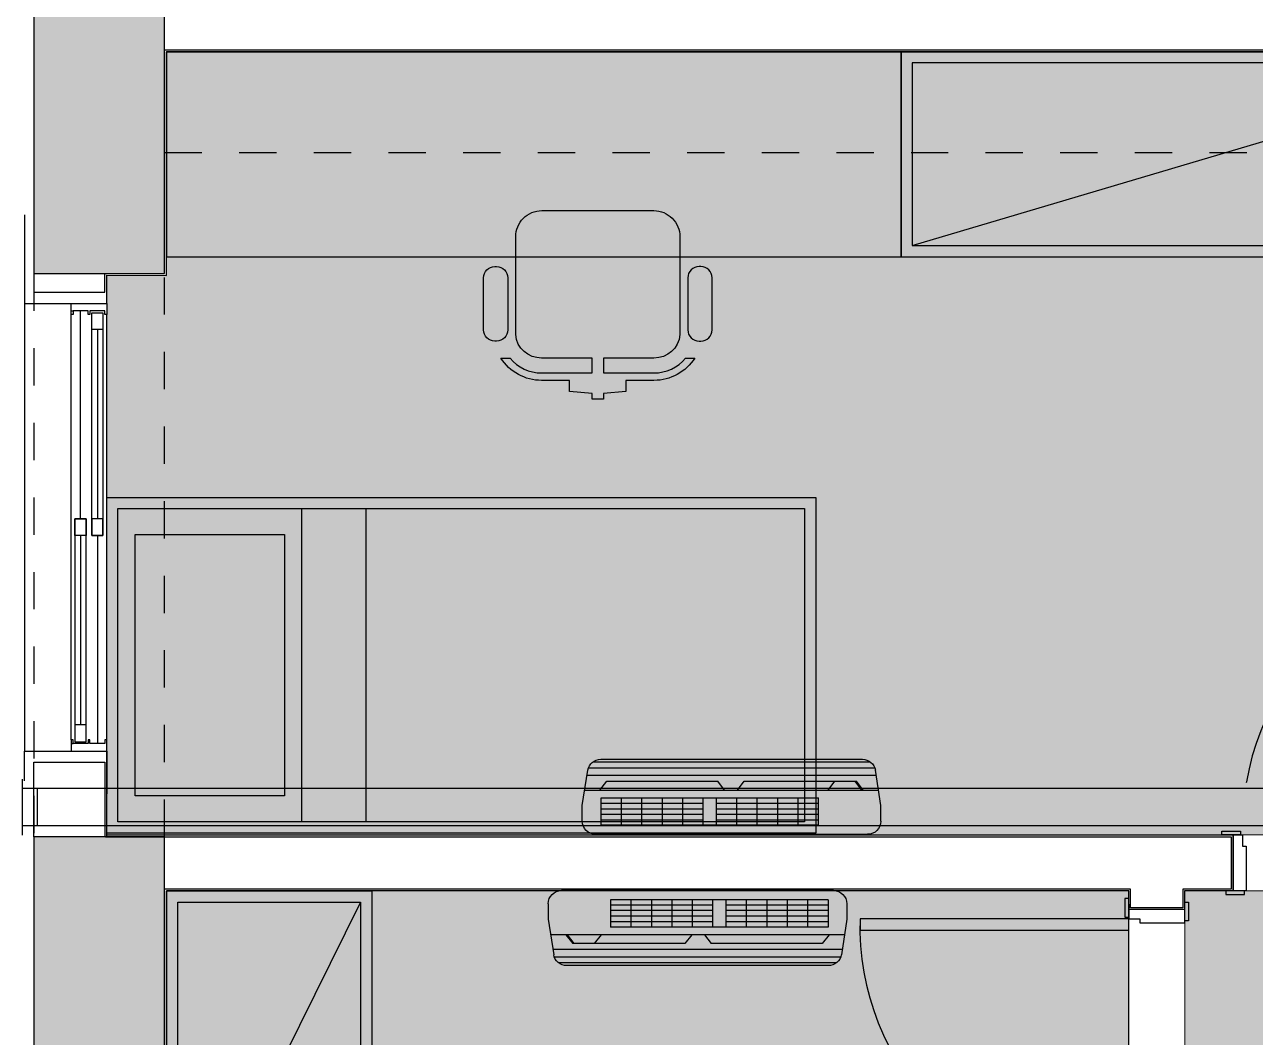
# Model space of a CAD drawing. Header units: metres. Extents: x -154 to 570, y -18 to 184.
# Drawn here: x -21.405 to -18.107, y 0.482 to 3.198 of the extents above; entities that cross this region are included whole.
import ezdxf
from ezdxf.xclip import XClip

# ---------------------------------------------------------------- set-up
doc = ezdxf.new("R2010")
doc.units = ezdxf.units.M
doc.header["$XCLIPFRAME"] = 0
for name, pattern in [('PUC TORRE B$0$DASHEDX2', [1.5, 1, -0.5]), ('PUC$0$DASHEDX2', [1.5, 1, -0.5]), ('PUC$0$HIDDEN2', [0.1875, 0.125, -0.0625])]:
    doc.linetypes.add(name, pattern=pattern)
for name, color, linetype in [('ARQ-AUX', 7, 'Continuous'), ('PUC TORRE B$0$1', 232, 'PUC TORRE B$0$DASHEDX2'), ('PUC TORRE B$0$4', 2, 'Continuous'), ('PUC$0$ARQ-ALV ACAB', 4, 'Continuous'), ('PUC$0$ARQ-ALV OSSO', 5, 'Continuous'), ('PUC$0$ARQ-AUX', 7, 'Continuous'), ('PUC$0$ARQ-AUX1 @ 1', 1, 'Continuous'), ('PUC$0$ARQ-CAX @ 1', 1, 'Continuous'), ('PUC$0$ARQ-ENCH', 1, 'Continuous'), ('PUC$0$ARQ-MOB', 7, 'Continuous'), ('PUC$0$ARQ-PRJ', 7, 'PUC$0$DASHEDX2'), ('PUC$0$MAUROAMARELO', 162, 'Continuous')]:
    doc.layers.add(name, color=color, linetype=linetype)
doc.layers.add('PUC$0$ARQ-FORRO', color=9, linetype='Continuous', lineweight=5)

# ---------------------------------------------------------------- blocks, each defined once
blk = doc.blocks.new('*U1683')
for points in [[(0, 0), (0, 0.72), (-0.03, 0.72), (-0.03, 0)], [(-0.775, 0.01), (-0.725, 0.01), (-0.725, 0), (-0.775, 0)], [(0.055, 0.01), (0.005, 0.01), (0.005, 0), (0.055, 0)], [(-0.765, -0.16), (-0.715, -0.16), (-0.715, -0.15), (-0.765, -0.15)], [(0.045, -0.16), (-0.005, -0.16), (-0.005, -0.15), (0.045, -0.15)]]:
    blk.add_lwpolyline(points, close=True)
for points in [[(-0.76, 0), (-0.72, 0), (-0.72, -0.03), (-0.71, -0.03), (-0.71, -0.15), (-0.745, -0.15), (-0.745, 0)], [(0.04, 0), (0, 0), (0, -0.03), (-0.01, -0.03), (-0.01, -0.15), (0.025, -0.15), (0.025, 0)]]:
    blk.add_lwpolyline(points)
at = {"layer": 'PUC$0$ARQ-PRJ'}
blk.add_arc((-0.0208, 0.0208), 0.6995, 88.2986, 181.7014, dxfattribs=at)
blk = doc.blocks.new('*U1668')
at = {"color": 0, "linetype": 'ByBlock', "ltscale": 0.5}
for points in [[(0.02, -0.045), (0.03, -0.045), (0.03, -0.05), (0.02, -0.05), (0.02, -0.09), (0.03, -0.09), (0.03, -0.095), (0.02, -0.095), (0.02, -0.09), (0.03, -0.09), (0.03, -0.095), (0, -0.095), (0, 0), (0.03, 0), (0.03, -0.005), (0.02, -0.005), (0.02, -0.045)], [(0.025, -0.01), (0.07, -0.01), (0.07, -0.04), (0.025, -0.04)], [(0.6225, -0.01), (0.5775, -0.01), (0.5775, -0.04), (0.6225, -0.04)], [(1.18, -0.045), (1.17, -0.045), (1.17, -0.05), (1.18, -0.05), (1.18, -0.09), (1.17, -0.09), (1.17, -0.095), (1.18, -0.095), (1.18, -0.09), (1.17, -0.09), (1.17, -0.095), (1.2, -0.095), (1.2, 0), (1.17, 0), (1.17, -0.005), (1.18, -0.005), (1.18, -0.045)], [(0.5775, -0.055), (0.6225, -0.055), (0.6225, -0.085), (0.5775, -0.085)], [(1.175, -0.055), (1.13, -0.055), (1.13, -0.085), (1.175, -0.085)]]:
    blk.add_lwpolyline(points, close=True, dxfattribs=at)
at = {"color": 8, "linetype": 'ByBlock', "ltscale": 0.5}
for points in [[(1.17, 0), (0.03, 0)], [(0.6225, -0.025), (1.18, -0.025)], [(0.5775, -0.07), (0.02, -0.07)], [(1.17, -0.095), (0.03, -0.095)]]:
    blk.add_lwpolyline(points, dxfattribs=at)
at = {"color": 7, "linetype": 'ByBlock', "ltscale": 0.5}
for points in [[(0.6225, -0.01), (0.6225, -0.04), (0.025, -0.04), (0.025, -0.01)], [(0.5775, -0.055), (0.5775, -0.085), (1.175, -0.085), (1.175, -0.055)]]:
    blk.add_lwpolyline(points, close=True, dxfattribs=at)
for points in [[(0.07, -0.025), (0.5775, -0.025)], [(0.6225, -0.07), (1.13, -0.07)]]:
    blk.add_lwpolyline(points, dxfattribs=at)
blk = doc.blocks.new('PUC$0$pl apto tipo 1 puc')
at = {"layer": 'PUC$0$ARQ-ALV ACAB', "elevation": 0}
for points in [[(-36.3682, -0.875), (-36.3682, 2.585)], [(-36.7483, -1.17), (-36.7482, -1.25), (-36.5282, -1.25), (-36.5284, -1.02)], [(-36.7482, -2.688), (-36.7482, -2.45), (-36.5282, -2.45), (-36.5282, -2.5254), (-36.3682, -2.5246), (-36.3683, -3.125)], [(-36.3683, -3.125), (-32.6898, -3.125)]]:
    blk.add_lwpolyline(points, dxfattribs=at)
at = {"layer": 'PUC$0$ARQ-ALV ACAB'}
for points in [[(-33.5099, -1.025), (-33.5099, -0.875), (-33.6399, -0.875), (-33.6399, -0.8248), (-33.7899, -0.8248), (-33.7899, -0.875), (-36.3682, -0.875)], [(-36.5284, -1.025), (-33.9699, -1.025), (-33.9699, -1.025), (-33.5099, -1.025)]]:
    blk.add_lwpolyline(points, dxfattribs=at)
at = {"layer": 'PUC$0$ARQ-ALV OSSO'}
for points in [[(-33.5149, -1.02), (-33.5149, -0.88), (-33.6449, -0.88), (-33.6449, -0.8298), (-33.7849, -0.8298), (-33.7849, -0.88), (-36.3748, -0.88)], [(-36.5313, -1.02), (-33.9699, -1.02), (-33.5149, -1.02)]]:
    blk.add_lwpolyline(points, dxfattribs=at)
at = {"layer": 'PUC$0$ARQ-ALV OSSO', "elevation": 0}
for points in [[(-36.7232, -1.02), (-36.7232, -1.22), (-36.5332, -1.22), (-36.5333, -1.02)], [(-36.7232, -2.53), (-36.7232, -2.48), (-36.5332, -2.48), (-36.5332, -2.53)], [(-36.3732, -3.13), (-31.1733, -3.13)]]:
    blk.add_lwpolyline(points, dxfattribs=at)
at = {"layer": 'PUC$0$ARQ-AUX', "elevation": 0}
blk.add_lwpolyline([(-36.7482, -2.45), (-36.7482, -1.25)], dxfattribs=at)
at = {"layer": 'PUC$0$ARQ-AUX1 @ 1', "xscale": -1, "rotation": 270}
blk.add_blockref('*U1668', (-36.5282, -2.45, 0), dxfattribs=at)
at = {"layer": 'PUC$0$ARQ-CAX @ 1', "xscale": -1, "rotation": 180}
blk.add_blockref('*U1683', (-32.7649, -1.025, 0), dxfattribs=at)
blk = doc.blocks.new('*U1699')
at = {"flags": 128}
for points in [[(1.71, 0), (1.71, 0.55), (0, 0.55), (0, 0)], [(1.68, 0.03), (1.68, 0.52), (0.03, 0.52), (0.03, 0.03)]]:
    blk.add_lwpolyline(points, close=True, dxfattribs=at)
blk.add_lwpolyline([(1.68, 0.52), (0.03, 0.03)], dxfattribs=at)
blk = doc.blocks.new('*U1705')
at = {"flags": 128}
for points in [[(1.05, 0), (1.05, 0.55), (0, 0.55), (0, 0)], [(1.02, 0.03), (1.02, 0.52), (0.03, 0.52), (0.03, 0.03)]]:
    blk.add_lwpolyline(points, close=True, dxfattribs=at)
blk.add_lwpolyline([(1.02, 0.52), (0.03, 0.03)], dxfattribs=at)
blk = doc.blocks.new('PUC$0$CAMA-SOLTEIRO')
at = {"flags": 128}
for points in [[(1.9, 0), (0, 0), (0, 0.9), (1.9, 0.9)], [(1.87, 0.03), (0.03, 0.03), (0.03, 0.87), (1.87, 0.87)], [(0.6938, 0.03), (0.5224, 0.03), (0.5224, 0.87), (0.6938, 0.87)], [(0.4762, 0.1), (0.0762, 0.1), (0.0762, 0.8), (0.4762, 0.8)]]:
    blk.add_lwpolyline(points, close=True, dxfattribs=at)
blk = doc.blocks.new('PUC$0$arq-cadeira giro')
at = {"linetype": 'Continuous'}
blk.add_lwpolyline([(-0.25, -0.3062), (-0.18, -0.3062, 0.414214), (-0.15, -0.2762), (-0.15, -0.2712, 0.414214), (-0.18, -0.2412), (-0.25, -0.2412), (-0.32, -0.2412, 0.414214), (-0.35, -0.2712), (-0.35, -0.2762, 0.414214), (-0.32, -0.3062)], format="xyb", close=True, dxfattribs=at)
at = {"layer": 'PUC$0$ARQ-MOB', "linetype": 'Continuous'}
for points in [[(-0.25, 0.3062), (-0.18, 0.3062, -0.414214), (-0.15, 0.2762), (-0.15, 0.2712, -0.414214), (-0.18, 0.2412), (-0.25, 0.2412), (-0.32, 0.2412, -0.414214), (-0.35, 0.2712), (-0.35, 0.2762, -0.414214), (-0.32, 0.3062)], [(-0.25, -0.3062), (-0.18, -0.3062, 0.414214), (-0.15, -0.2762), (-0.15, -0.2712, 0.414214), (-0.18, -0.2412), (-0.25, -0.2412), (-0.32, -0.2412, 0.414214), (-0.35, -0.2712), (-0.35, -0.2762, 0.414214), (-0.32, -0.3062)]]:
    blk.add_lwpolyline(points, format="xyb", close=True, dxfattribs=at)
at = {"layer": 'PUC$0$ARQ-MOB'}
blk.add_lwpolyline([(-0.5052, 0), (-0.5052, 0.0154), (-0.4902, 0.0154), (-0.4852, 0.0754), (-0.4552, 0.0754), (-0.4552, 0.1504, -0.255924), (-0.3952, 0.2599), (-0.3952, 0.2352, 0.223888), (-0.4352, 0.1504), (-0.4352, 0.0154), (-0.3952, 0.0154), (-0.3952, 0.1504, -0.39825), (-0.3325, 0.22), (-0.07, 0.22, -0.414214), (0, 0.15), (0, 0), (0, -0.15, -0.414214), (-0.07, -0.22), (-0.3325, -0.22, -0.39825), (-0.3952, -0.1504), (-0.3952, -0.0154), (-0.4352, -0.0154), (-0.4352, -0.1504, 0.223888), (-0.3952, -0.2352), (-0.3952, -0.2599, -0.255924), (-0.4552, -0.1504), (-0.4552, -0.0754), (-0.4852, -0.0754), (-0.4902, -0.0154), (-0.5052, -0.0154)], format="xyb", close=True, dxfattribs=at)
blk = doc.blocks.new('PUC$0$layout puc 1')
at = {"layer": 'PUC$0$ARQ-MOB'}
blk.add_lwpolyline([(1.9684, 0), (0, 0), (0, -0.55), (1.9684, -0.55)], close=True, dxfattribs=at)
at = {"layer": 'PUC$0$ARQ-MOB', "rotation": 180}
blk.add_blockref('*U1699', (3.6784, 0, 0), dxfattribs=at)
at = {"layer": 'PUC$0$ARQ-MOB', "ltscale": 0.5, "rotation": 90}
blk.add_blockref('PUC$0$arq-cadeira giro', (1.1558, -0.4261), dxfattribs=at)
at = {"layer": 'PUC$0$ARQ-MOB', "zscale": 39.37007874015748}
blk.add_blockref('PUC$0$CAMA-SOLTEIRO', (-0.1599, -2.0949), dxfattribs=at)
at = {"layer": 'PUC$0$ARQ-MOB', "xscale": -1, "rotation": 270}
blk.add_blockref('*U1705', (0.0001, -3.3), dxfattribs=at)
blk = doc.blocks.new('PUC$0$pl forro 1')
at = {"layer": 'PUC$0$ARQ-FORRO'}
h = blk.add_hatch(color=256, dxfattribs=at)
h.dxf.hatch_style = 1
h.paths.add_polyline_path([(5.5499, 2.6849), (5.5499, 1.8249), (5.4961, 1.8249), (5.4961, -0.0001), (2.7283, -0.0001), (2.7283, -0.9006), (5.4961, -0.9007), (5.4961, -2.1008), (8.6061, -2.1008), (8.6061, -0.1978), (8.7561, -0.1978), (8.7561, -1.1651), (10.5799, -1.1651), (10.5799, 1.4299), (9.6886, 1.4299), (9.6886, 2.6849)])
h = blk.add_hatch(color=256, dxfattribs=at)
h.dxf.hatch_style = 1
h.paths.add_polyline_path([(-0.1602, 0.15), (-0.1601, 1.6503), (0, 1.6495), (0, 2.25), (3.6783, 2.25), (3.6784, 0.15)])
h = blk.add_hatch(color=256, dxfattribs=at)
h.dxf.hatch_style = 1
h.paths.add_polyline_path([(0, 0), (2.5783, -0.0001), (2.5783, -1.0507), (3.9815, -1.0507), (3.9815, -3.4597), (-0.0001, -3.4601)])
for points in [[(5.5499, 2.6849), (5.5499, 1.8249), (5.4961, 1.8249), (5.4961, -0.0001), (2.7283, -0.0001), (2.7283, -0.9006), (5.4961, -0.9007), (5.4961, -2.1008), (8.6061, -2.1008), (8.6061, -0.1978), (8.7561, -0.1978), (8.7561, -1.1651), (10.5799, -1.1651), (10.5799, 1.4299), (9.6886, 1.4299), (9.6886, 2.6849)], [(0, 0), (2.5783, -0.0001), (2.5783, -1.0507), (3.9815, -1.0507), (3.9815, -3.4597), (-0.0001, -3.4601)]]:
    blk.add_lwpolyline(points, close=True, dxfattribs=at)
at = {"layer": 'PUC$0$ARQ-FORRO', "elevation": 0}
blk.add_lwpolyline([(-0.1602, 0.15), (-0.1601, 1.6503), (0, 1.6495), (0, 2.25), (3.6783, 2.25), (3.6784, 0.15)], close=True, dxfattribs=at)
blk = doc.blocks.new('PUC$0$E3')
for p, q in [((302.2155, -376.0693), (302.3155, -376.0693)), ((302.3155, -376.1693), (302.3155, -376.0693)), ((302.2155, -376.1693), (302.3155, -376.1693))]:
    blk.add_line(p, q)
at = {"linetype": 'PUC$0$HIDDEN2', "ltscale": 0.1}
blk.add_circle((302.2598, -376.075), 0.00202, dxfattribs=at)
for radius, start, end in [(0.0718, 44.1572, 315.8498), (0.0702, 45.4504, 314.5569), (0.05, 90, 270)]:
    blk.add_arc((302.2155, -376.1193), radius, start, end)
blk.add_arc((302.2155, -376.1193), 0.05, 270, 90, dxfattribs=at)
at = {"linetype": 'PUC$0$HIDDEN2', "ltscale": 0.2}
for radius, start, end in [(0.0702, 314.5569, 45.4504), (0.0718, 315.8498, 44.1572)]:
    blk.add_arc((302.2155, -376.1193), radius, start, end, dxfattribs=at)
blk = doc.blocks.new('PUC$0$E2')
at = {"layer": 'PUC$0$ARQ-PRJ'}
for p, q in [((305.3871, -368.5577), (305.5371, -368.5577)), ((305.4121, -368.5377), (305.5121, -368.5377)), ((305.4121, -368.5977), (305.4121, -368.5577)), ((305.5121, -368.5977), (305.5121, -368.5577)), ((305.4121, -368.5977), (305.5121, -368.5977))]:
    blk.add_line(p, q, dxfattribs=at)
blk = doc.blocks.new('PUC$0$A$Cf3fdf5a0')
at = {"layer": 'PUC$0$ARQ-PRJ', "ltscale": 50}
for p, q in [((4.3069, 1.8799, 0), (4.3069, 0.1823, 0)), ((4.4069, 1.8804, 0), (4.4069, 0.1823, 0)), ((4.2322, 0.1243, 0), (-0.1852, 0.1243, 0)), ((4.2322, 0.0243, 0), (-0.1852, 0.0243, 0))]:
    blk.add_line(p, q, dxfattribs=at)
for radius in [0.058, 0.158]:
    blk.add_arc((4.2489, 0.1823, 0), radius, 270, 360, dxfattribs=at)
at = {"layer": 'PUC$0$ARQ-PRJ', "ltscale": 0.5, "xscale": -1, "rotation": 90.00000000000007}
blk.add_blockref('PUC$0$E3', (-371.7624, 304.1958, 0), dxfattribs=at)
at = {"layer": 'PUC$0$ARQ-PRJ', "rotation": 90.00003548231699}
blk.add_blockref('PUC$0$E2', (-368.7827, -305.388, 0), dxfattribs=at)
blk = doc.blocks.new('PUC$0$Q1')
at = {"layer": 'PUC$0$MAUROAMARELO'}
for p, q in [((240.1453, -387.22), (240.16, -387.125)), ((240.9288, -387.1183), (240.1619, -387.1183)), ((240.9168, -387.1027), (240.1738, -387.1027)), ((240.8957, -387.0957), (240.1949, -387.0957)), ((240.9453, -387.22), (240.9307, -387.125)), ((240.9328, -387.1387), (240.1577, -387.1387)), ((240.1927, -387.1785), (240.2109, -387.1547)), ((240.1959, -387.1785), (240.2142, -387.1547)), ((240.2684, -387.1547), (240.2109, -387.1547)), ((240.5115, -387.1547), (240.2142, -387.1547)), ((240.2867, -387.1785), (240.2684, -387.1547)), ((240.5298, -387.1785), (240.5115, -387.1547)), ((240.5641, -387.1785), (240.5823, -387.1547)), ((240.8797, -387.1547), (240.5823, -387.1547)), ((240.898, -387.1785), (240.8797, -387.1547)), ((240.9389, -387.1785), (240.151, -387.1785)), ((240.1453, -387.2614), (240.1453, -387.22)), ((240.3122, -387.2718), (240.3122, -387.1987)), ((240.6214, -387.1987), (240.3122, -387.1987)), ((240.4202, -387.2135), (240.3122, -387.2135)), ((240.3669, -387.2718), (240.3669, -387.1987)), ((240.4833, -387.2135), (240.4202, -387.2135)), ((240.4217, -387.2718), (240.4217, -387.1987)), ((240.4764, -387.2718), (240.4764, -387.1987)), ((240.5464, -387.2135), (240.4833, -387.2135)), ((240.5311, -387.2718), (240.5311, -387.1987)), ((240.5859, -387.2135), (240.5464, -387.2135)), ((240.5859, -387.2718), (240.5859, -387.1987)), ((240.6214, -387.2718), (240.6214, -387.1987)), ((240.895, -387.1987), (240.6214, -387.1987)), ((240.7294, -387.2135), (240.6214, -387.2135)), ((240.6761, -387.2718), (240.6761, -387.1987)), ((240.7925, -387.2135), (240.7294, -387.2135)), ((240.7308, -387.2718), (240.7308, -387.1987)), ((240.7856, -387.2718), (240.7856, -387.1987)), ((240.8556, -387.2135), (240.7925, -387.2135)), ((240.8403, -387.2718), (240.8403, -387.1987)), ((240.895, -387.2135), (240.8556, -387.2135)), ((240.895, -387.2718), (240.895, -387.1987)), ((240.9453, -387.2614), (240.9453, -387.22)), ((240.4202, -387.2283), (240.3122, -387.2283)), ((240.4202, -387.2431), (240.3122, -387.2431)), ((240.4202, -387.2578), (240.3122, -387.2578)), ((240.4833, -387.2283), (240.4202, -387.2283)), ((240.4833, -387.2431), (240.4202, -387.2431)), ((240.4833, -387.2578), (240.4202, -387.2578)), ((240.5464, -387.2283), (240.4833, -387.2283)), ((240.5464, -387.2431), (240.4833, -387.2431)), ((240.5464, -387.2578), (240.4833, -387.2578)), ((240.5859, -387.2283), (240.5464, -387.2283)), ((240.5859, -387.2431), (240.5464, -387.2431)), ((240.5859, -387.2578), (240.5464, -387.2578)), ((240.7294, -387.2283), (240.6214, -387.2283)), ((240.7294, -387.2431), (240.6214, -387.2431)), ((240.7294, -387.2578), (240.6214, -387.2578)), ((240.7925, -387.2283), (240.7294, -387.2283)), ((240.7925, -387.2431), (240.7294, -387.2431)), ((240.7925, -387.2578), (240.7294, -387.2578)), ((240.8556, -387.2283), (240.7925, -387.2283)), ((240.8556, -387.2431), (240.7925, -387.2431)), ((240.8556, -387.2578), (240.7925, -387.2578)), ((240.895, -387.2283), (240.8556, -387.2283)), ((240.895, -387.2431), (240.8556, -387.2431)), ((240.895, -387.2578), (240.8556, -387.2578)), ((240.6214, -387.2718), (240.3122, -387.2718)), ((240.895, -387.2718), (240.6214, -387.2718)), ((240.9098, -387.2969), (240.1808, -387.2969))]:
    blk.add_line(p, q, dxfattribs=at)
for centre, start, end in [((240.1949, -387.1312), 90, 170), ((240.8957, -387.1312), 10, 90), ((240.1808, -387.2614), 180, 270), ((240.9098, -387.2614), 270, 0)]:
    blk.add_arc(centre, 0.0355, start, end, dxfattribs=at)
blk = doc.blocks.new('PUC$0$A$C2e7cd6c0')
at = {"layer": 'PUC$0$MAUROAMARELO', "xscale": -1}
blk.add_blockref('PUC$0$Q1', (231.4646, 391.1828, 0), dxfattribs=at)
at = {"layer": 'PUC$0$MAUROAMARELO', "xscale": -1, "rotation": 180}
blk.add_blockref('PUC$0$Q1', (-249.7173, -383.5618, 0), dxfattribs=at)
blk = doc.blocks.new('PUC')
blk.add_lwpolyline([(-21.0249, 0.875), (-21.025, -2.585), (-17.0434, -2.5846), (-17.0434, -0.1756), (-18.4466, -0.1756), (-18.4466, 0.875)], close=True)
at = {"layer": 'PUC$0$ARQ-ALV OSSO', "xscale": -1, "rotation": 180}
blk.add_blockref('PUC$0$pl apto tipo 1 puc', (15.3432, 0), dxfattribs=at)
at = {"layer": 'PUC$0$ARQ-CAX @ 1', "rotation": 90}
blk.add_blockref('*U1683', (-18.4466, 0.7998), dxfattribs=at)
at = {"layer": 'PUC$0$ARQ-ENCH'}
for name, p in [('PUC$0$A$Cf3fdf5a0', (-21.1851, 1.025)), ('PUC$0$A$C2e7cd6c0', (-10.43, -2.8592, 0))]:
    blk.add_blockref(name, p, dxfattribs=at)
at = {"layer": 'PUC$0$ARQ-FORRO'}
blk.add_blockref('PUC$0$pl forro 1', (-21.0249, 0.8751, 0), dxfattribs=at)
at = {"layer": 'PUC$0$ARQ-MOB', "color": 6}
blk.add_blockref('PUC$0$layout puc 1', (-21.025, 3.125, 0), dxfattribs=at)
blk = doc.blocks.new('PUC TORRE B$0$est-lo-07-6sb-r00')
at = {"layer": 'PUC TORRE B$0$4'}
h = blk.add_hatch(color=8, dxfattribs=at)
h.dxf.hatch_style = 1
h.paths.add_polyline_path([(213.004314, 592.98646), (232.004314, 592.98646), (232.004314, 743.98646), (213.004314, 743.98646)], flags=17)
h.paths.add_polyline_path([(517.003016, 942.98646), (353.003016, 942.98646), (353.003016, 923.986062), (498.003016, 923.986062), (498.003016, 465.008359), (498.003039, 465.008359), (498.003039, 450.008359), (498.003039, 395.98646), (517.003016, 395.98646)])
h.paths.add_polyline_path([(3672.003309, 253.001099), (3672.003309, 388.001099), (3637.003309, 388.001099), (3637.003309, 253.001099)])
h.paths.add_polyline_path([(3637.003309, 942.98646), (3637.003194, 872.98646), (3653.003309, 872.98646), (3653.003309, 599.001099), (3637.003309, 599.001099), (3637.003309, 539.001099), (3672.003309, 539.001099), (3672.003309, 942.98646)])
h.paths.add_polyline_path([(3672.003424, 102.001099), (3637.003309, 102.001099), (3637.003309, 42.001099), (3653.003307, 42.001099), (3653.003307, -229.998901), (3637.003309, -229.998901), (3637.003309, -299.998901), (3672.003424, -299.998901)])
h.paths.add_polyline_path([(3075.003309, -299.999844), (3110.003309, -299.999844), (3110.003309, -199.999844), (3075.003309, -199.999844)])
h.paths.add_polyline_path([(3075.003309, 270.500177), (3110.003309, 270.500177), (3110.003309, 370.500177), (3075.003309, 370.500177)])
h.paths.add_polyline_path([(520.003309, 942.98646), (520.003309, 395.98646), (555.003309, 395.98646), (555.003309, 451.98646), (539.003309, 451.98646), (539.003309, 872.98646), (555.003309, 872.98646), (555.003309, 942.98646)])
h.paths.add_polyline_path([(-2102.995138, 253.000177), (-2102.995138, 388.000177), (-2137.995138, 388.000177), (-2137.995138, 253.000177)])
h.paths.add_polyline_path([(-2137.995138, 101.999935), (-2137.995138, -299.999844), (-2102.995138, -299.999844), (-2102.995138, -229.999844), (-2118.995138, -229.999844), (-2118.995138, 41.999935), (-2102.995138, 41.999935), (-2102.995138, 101.999935)])
h.paths.add_polyline_path([(-2137.995141, 942.98646), (-2137.995141, 538.988972), (-2102.995141, 538.988972), (-2102.995141, 598.988972), (-2118.995141, 598.988972), (-2118.995141, 872.98646), (-2102.995141, 872.98646), (-2102.995141, 942.98646)])
h.paths.add_polyline_path([(520.003309, 245.003526), (520.003309, -299.999844), (555.003309, -299.999844), (555.003309, -229.999844), (539.003309, -229.999844), (539.003309, 185.003526), (555.003309, 185.003526), (555.003309, 245.003526)])
h.paths.add_polyline_path([(-34.995574, 942.98646), (-34.995574, 872.98646), (-18.995574, 872.98646), (-18.995574, 455.98646), (-34.995574, 455.98646), (-34.995574, 395.98646), (232.004426, 395.98646), (232.004426, 481.98646), (213.004426, 481.98646), (213.004426, 414.98646), (0.004426, 414.98646), (0.004426, 923.98646), (213.004426, 923.98646), (213.004426, 854.98646), (232.004426, 854.98646), (232.004426, 923.98646), (252.004426, 923.98646), (252.004426, 942.98646)])
h.paths.add_polyline_path([(3075.003309, 842.98646), (3110.003309, 842.98646), (3110.003309, 942.98646), (3075.003309, 942.98646)])
h.paths.add_polyline_path([(2530.003309, -299.999844), (2570.003309, -299.999844), (2570.003309, -199.999844), (2530.003309, -199.999844)])
h.paths.add_polyline_path([(2530.003309, 145.003526), (2570.003309, 145.003526), (2570.003309, 245.003526), (2530.003309, 245.003526)])
h.paths.add_polyline_path([(2530.003309, 395.98646), (2570.003309, 395.98646), (2570.003309, 495.98646), (2530.003309, 495.98646)])
h.paths.add_polyline_path([(2530.003309, 842.98646), (2570.003309, 842.98646), (2570.003309, 942.98646), (2530.003309, 942.98646)])
h.paths.add_polyline_path([(1995.003309, -299.999844), (2030.003309, -299.999844), (2030.003309, -199.999844), (1995.003309, -199.999844)])
h.paths.add_polyline_path([(1995.003309, 145.003526), (2030.003309, 145.003526), (2030.003309, 245.003526), (1995.003309, 245.003526)])
h.paths.add_polyline_path([(1995.003309, 395.98646), (2030.003309, 395.98646), (2030.003309, 495.98646), (1995.003309, 495.98646)])
h.paths.add_polyline_path([(1995.003309, 842.98646), (2030.003309, 842.98646), (2030.003309, 942.98646), (1995.003309, 942.98646)])
h.paths.add_polyline_path([(1460.003309, -299.999844), (1495.003309, -299.999844), (1495.003309, -199.999844), (1460.003309, -199.999844)])
h.paths.add_polyline_path([(1460.003309, 145.003526), (1495.003309, 145.003526), (1495.003309, 245.003526), (1460.003309, 245.003526)])
h.paths.add_polyline_path([(1460.176641, 395.98646), (1495.176641, 395.98646), (1495.176641, 495.98646), (1460.176641, 495.98646)])
h.paths.add_polyline_path([(1460.003309, 842.98646), (1495.003309, 842.98646), (1495.003309, 942.98646), (1460.003309, 942.98646)])
h.paths.add_polyline_path([(925.003309, -299.999844), (960.003309, -299.999844), (960.003309, -199.999844), (925.003309, -199.999844)])
h.paths.add_polyline_path([(925.003309, 145.003526), (960.003309, 145.003526), (960.003309, 245.003526), (925.003309, 245.003526)])
h.paths.add_polyline_path([(925.003309, 395.98646), (960.003309, 395.98646), (960.003309, 495.98646), (925.003309, 495.98646)])
h.paths.add_polyline_path([(925.003309, 842.98646), (960.003309, 842.98646), (960.003309, 942.98646), (925.003309, 942.98646)])
h.paths.add_polyline_path([(-1582.999721, -299.999844), (-1547.999721, -299.999844), (-1547.999721, -199.999844), (-1582.999721, -199.999844)])
h.paths.add_polyline_path([(-500.999721, -299.999844), (-465.999721, -299.999844), (-465.999721, -199.999844), (-500.999721, -199.999844)])
h.paths.add_polyline_path([(-1042.999721, -299.999844), (-1002.999721, -299.999844), (-1002.999721, -199.999844), (-1042.999721, -199.999844)])
h.paths.add_polyline_path([(-500.999721, 145.003526), (-465.999721, 145.003526), (-465.999721, 245.003526), (-500.999721, 245.003526)])
h.paths.add_polyline_path([(-1042.999721, 145.003526), (-1002.999721, 145.003526), (-1002.999721, 245.003526), (-1042.999721, 245.003526)])
h.paths.add_polyline_path([(-500.999721, 395.98646), (-465.999721, 395.98646), (-465.999721, 495.98646), (-500.999721, 495.98646)])
h.paths.add_polyline_path([(-1042.999721, 395.98646), (-1002.999721, 395.98646), (-1002.999721, 495.98646), (-1042.999721, 495.98646)])
h.paths.add_polyline_path([(-1582.999721, 270.500177), (-1547.999721, 270.500177), (-1547.999721, 370.500177), (-1582.999721, 370.500177)])
h.paths.add_polyline_path([(-500.999721, 842.98646), (-465.999721, 842.98646), (-465.999721, 942.98646), (-500.999721, 942.98646)])
h.paths.add_polyline_path([(-1042.999721, 842.98646), (-1002.999721, 842.98646), (-1002.999721, 942.98646), (-1042.999721, 942.98646)])
h.paths.add_polyline_path([(-1582.999721, 842.98646), (-1547.999721, 842.98646), (-1547.999721, 942.98646), (-1582.999721, 942.98646)])
h.paths.add_polyline_path([(-35, 245.003526), (-35, 185.003526), (-19, 185.003526), (-19, -230), (-35, -230), (-35, -300), (517, -300), (517, 245), (498, 245), (498, -281), (0, -281), (0, -19), (255, -19), (255, 245.003526), (178.5, 245.003526), (178.5, 226.003526), (236, 226.003526), (236, 0), (0, 0), (0, 226.003526), (57.5, 226.003526), (57.5, 245.003526)])
at = {"layer": 'PUC TORRE B$0$1'}
for points in [[(-2102.995138, 285.500177), (-1740.97815, 285.500177)], [(-2137.995138, 253.000177), (-2137.995138, 101.999935)], [(-2102.995138, 101.999935), (-2102.995138, 253.000177)]]:
    blk.add_lwpolyline(points, dxfattribs=at)
at = {"layer": 'PUC TORRE B$0$4', "linetype": 'Continuous'}
for points in [[(-2102.995138, 253.000177), (-2102.995138, 388.000177), (-2137.995138, 388.000177), (-2137.995138, 253.000177), (-2102.995138, 253.000177)], [(-2137.995138, 101.999935), (-2137.995138, -299.999844), (-2102.995138, -299.999844), (-2102.995138, -229.999844), (-2118.995138, -229.999844), (-2118.995138, 41.999935), (-2102.995138, 41.999935), (-2102.995138, 101.999935), (-2137.995138, 101.999935)]]:
    blk.add_lwpolyline(points, dxfattribs=at)
blk = doc.blocks.new('PUC TORRE B')
at = {"linetype": 'Continuous', "xscale": 0.01, "yscale": 0.01, "zscale": 0.01}
blk.add_blockref('PUC TORRE B$0$est-lo-07-6sb-r00', (0, 0), dxfattribs=at)
blk.add_blockref('PUC', (0, 0))

msp = doc.modelspace()

# ---------------------------------------------------------------- block references
at = {"layer": 'ARQ-AUX'}
ref = msp.add_blockref('PUC TORRE B', (0, 0), dxfattribs=at)
XClip(ref).set_block_clipping_path([(-22.1257387469, -3.8879528525), (38.8233554118, 13.297728756)])

doc.saveas('drawing.dxf')
